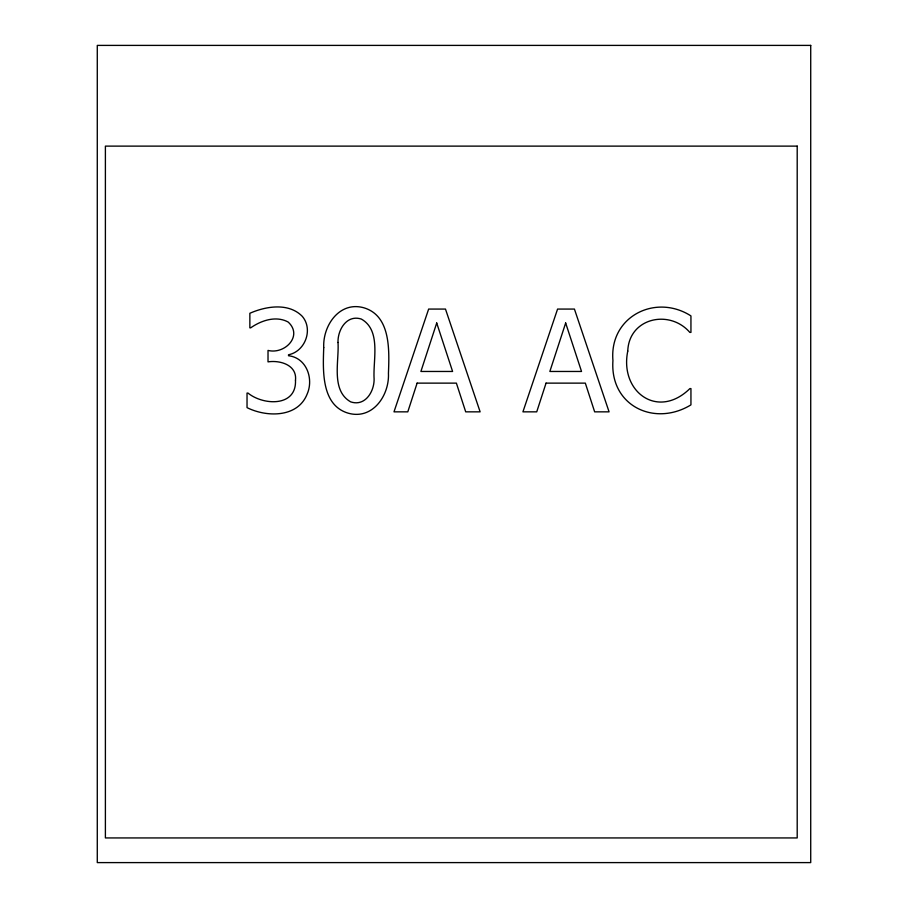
<?xml version="1.0" encoding="UTF-8"?>
<svg xmlns="http://www.w3.org/2000/svg" width="908" height="908" viewBox="0 0 908 908"><rect width="100%" height="100%" fill="white"/><g stroke="black" fill="none" stroke-linecap="round" stroke-linejoin="round"><path stroke-width="1.36" d="M323.736 347.582C322.93 370.18 321.103 405.138 348.161 413.163C372.62 420.166 389.487 395.377 388.442 373.347C389.282 350.749 390.951 315.95 364.017 307.835C339.581 300.798 322.658 325.541 323.736 347.582M338.003 342.475C339.274 361.225 330.671 390.497 350.715 401.881C365.198 406.75 374.38 391.484 374.107 378.852C372.859 360.045 381.462 330.444 361.35 319.071C346.765 314.293 337.617 329.797 338.003 342.475M627.757 351.124C619.438 391.609 657.732 420.109 689.898 388.59L690.943 388.59L690.943 404.877C654.452 427.112 609.722 405.831 612.934 360.555C609.166 316.563 655.497 293.227 690.943 315.905L690.943 332.396L689.83 332.396C669.571 308.913 628.96 317.823 627.757 351.124M295.486 380.373C296.564 407.204 263.116 405.467 247.998 393.073L247.033 393.073L247.033 407.635C266.532 417.362 297.745 417.907 307.12 394.14C313.896 378.92 306.7 357.831 288.517 355.732L288.517 354.767C305.19 351.464 313.408 329.411 302.307 316.381C288.733 302.455 265.965 306.166 249.859 313.283L249.859 327.845L250.687 327.845C261.266 320.422 276.043 315.439 288.165 322.045C303.249 335.835 284.794 354.676 268.019 350.42L268.019 361.872C280.3 360.011 297.245 365.095 295.486 380.373M417.113 383.131L407.794 411.846L393.993 411.846L428.644 309.072L445.476 309.072L480.128 411.846L465.702 411.846L456.384 383.131L417.113 383.131M546.048 383.131L536.73 411.846L522.929 411.846L557.58 309.072L574.423 309.072L609.075 411.846L594.649 411.846L585.331 383.131L546.048 383.131M436.714 323.01L420.903 371.463L452.593 371.463L436.714 323.01M565.661 323.01L549.851 371.463L581.529 371.463L565.661 323.01M810.719 45.4L97.281 45.4L97.281 862.6L810.719 862.6L810.719 45.4M797.201 146.12L105.396 146.12L105.396 837.936L797.201 837.936L797.201 146.12"/></g></svg>
